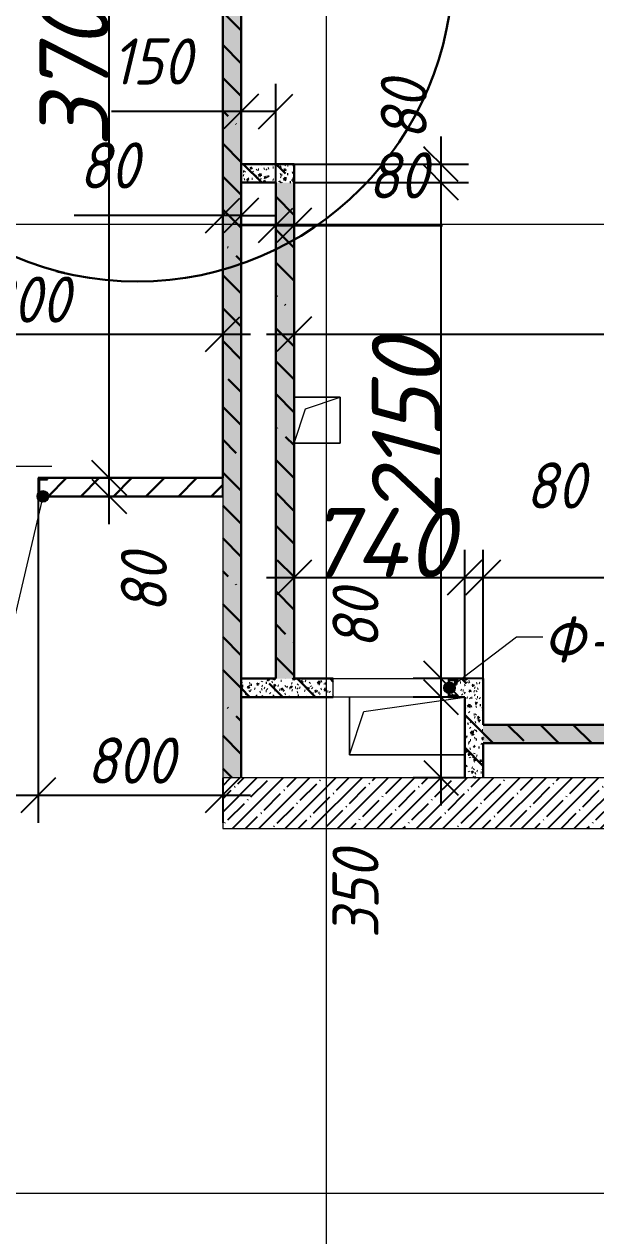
# Model space of a CAD drawing. Header units: millimetres. Extents: x 12986 to 523328, y -9759 to 30092.
# Drawn here: x 488780 to 491260, y -455 to 4797 of the extents above; entities that cross this region are included whole.
import ezdxf

# ---------------------------------------------------------------- set-up
doc = ezdxf.new("R2010")
doc.units = ezdxf.units.MM
for name, color, linetype, lineweight in [('0) ПГП', 1, 'Continuous', 30), ('1) ПГП Зеленый', 3, 'Continuous', 30), ('2) Расчет', 1, 'Continuous', 30), ('3) РАсчет Зел', 3, 'Continuous', 30), ('A-ANNO-DIMS', 7, 'Continuous', 9), ('A-DOOR-IDEN', 7, 'Continuous', 9), ('A-FLOR', 7, 'Continuous', 9), ('A-GENM', 7, 'Continuous', 9), ('A-GENM-1', 7, 'Continuous', 25), ('A-GENM-IDEN', 7, 'Continuous', 9), ('A-WALL-FNSH-4', 250, 'Continuous', 13), ('I-WALL', 7, 'Continuous', 5), ('Оси-1', 7, 'Continuous', 20)]:
    doc.layers.add(name, color=color, linetype=linetype, lineweight=lineweight)
doc.layers.add('0)Допникки кружки', color=7, linetype='Continuous', plot=False)
doc.layers.add('A-WALL-3', color=7, linetype='Continuous', lineweight=5, true_color=0x000000)
doc.layers.add('A-WALL-4', color=7, linetype='Continuous', lineweight=25, true_color=0x000000)
doc.styles.add('ISOCPEUR_I_2', font='isocpeui.ttf', dxfattribs={"height": 300})
doc.styles.add('ISOCPEUR_I_3', font='isocpeui.ttf', dxfattribs={"width": 0.9, "height": 200})
doc.dimstyles.new('ISO-2_0_0_9К_СРЕДНИЙ_1', dxfattribs={"dimscale": 304.8, "dimtxt": 199.196235, "dimasz": 0.492126, "dimexe": 0.393701, "dimexo": 0, "dimgap": 0, "dimtad": 1, "dimdec": 0, "dimzin": 0, "dimdsep": 46, "dimtxsty": 'ISOCPEUR_I_3', "dimblk1": 'OBLIQUE', "dimblk2": 'OBLIQUE', "dimsah": 1, "dimcen": 0.09, "dimdle": 0.393701, "dimazin": 0, "dimtfac": 1, "dimtdec": 4, "dimtix": 1, "dimtmove": 2, "dimatfit": 3, "dimfxl": 1, "dimtvp": 1, "dimtolj": 1, "dimtzin": 0, "dimarcsym": 2})
doc.dimstyles.new('ISO-2_0_0_9К_СРЕДНИЙ_2', dxfattribs={"dimscale": 304.8, "dimtxt": 199.196235, "dimasz": 0.492126, "dimexe": 0.393701, "dimexo": 0, "dimgap": 0, "dimtad": 1, "dimdec": 0, "dimzin": 0, "dimdsep": 46, "dimtxsty": 'ISOCPEUR_I_2', "dimblk1": 'OBLIQUE', "dimblk2": 'OBLIQUE', "dimsah": 1, "dimcen": 0.09, "dimdle": 0.393701, "dimazin": 0, "dimtfac": 1, "dimtdec": 4, "dimtix": 1, "dimtmove": 0, "dimatfit": 3, "dimfxl": 1, "dimtvp": 1, "dimtolj": 1, "dimtzin": 0, "dimarcsym": 2})
doc.dimstyles.new('ISO-2_0_0_9К_СРЕДНИЙ_ФОН', dxfattribs={"dimscale": 304.8, "dimtxt": 199.196235, "dimasz": 0.492126, "dimexe": 0.393701, "dimexo": 0, "dimgap": 0.164042, "dimtad": 1, "dimdec": 0, "dimdsep": 46, "dimtxsty": 'ISOCPEUR_I_3', "dimblk1": 'OBLIQUE', "dimblk2": 'OBLIQUE', "dimsah": 1, "dimcen": 0.09, "dimdle": 0.393701, "dimazin": 0, "dimtfac": 1, "dimtdec": 4, "dimtix": 1, "dimtmove": 1, "dimatfit": 3, "dimfxl": 1, "dimtvp": 1, "dimtfill": 1, "dimtolj": 1, "dimtzin": 0, "dimarcsym": 2})
doc.dimstyles.new('ISO-2_0_0_9К_СРЕДНИЙ_ФОН_1', dxfattribs={"dimscale": 304.8, "dimtxt": 199.196235, "dimasz": 0.492126, "dimexe": 0.393701, "dimexo": 0, "dimgap": 0.164042, "dimtad": 1, "dimdec": 0, "dimdsep": 46, "dimtxsty": 'ISOCPEUR_I_3', "dimblk1": 'OBLIQUE', "dimblk2": 'OBLIQUE', "dimsah": 1, "dimcen": 0.09, "dimdle": 0.393701, "dimazin": 0, "dimtfac": 1, "dimtdec": 4, "dimtix": 1, "dimtmove": 0, "dimatfit": 3, "dimfxl": 1, "dimtvp": 1, "dimtfill": 1, "dimtolj": 1, "dimtzin": 0, "dimarcsym": 2})
pattern_1 = [(50, (395430.81, -3869.254), (72.873764, -6.37607), [7.62, -83.82]), (355, (395430.81, -3869.25), (-14.09699, 76.422444), [6.096, -67.056]), (100.451, (395436.88, -3869.785), (58.776964, 70.04687), [6.476, -71.236]), (46.184, (395430.81, -3848.93), (108.43142, -16.81745), [11.43, -125.73]), (96.636, (395439.84, -3850.33), (94.961, 98.97089), [9.714, -106.854]), (351.184, (395430.81, -3848.93), (94.96227, 98.97018), [9.144, -100.584]), (21, (395440.97, -3854.014), (60.64565, -40.906537), [7.62, -83.82]), (326, (395440.97, -3854.01), (24.72083, 73.67493), [6.096, -67.056]), (71.451, (395446.02, -3857.42), (85.36689, 32.768737), [6.476, -71.236]), (37.5, (395430.809, -3869.254), (1.235525, 33.8224325), [3.353, -62.89, 3.353, -64.719, -67.31]), (37.5, (395430.809, -3869.254), (1.235525, 33.8224325), [-134.315, 3.353, -63.957]), (7.5, (395430.81, -3869.254), (26.728146, 40.072549), [3.353, -35.458, 3.353, -61.366, -25.654]), (7.5, (395430.81, -3869.254), (26.728146, 40.072549), [-103.53, 3.353, -22.301]), (327.5, (395408.152, -3869.254), (54.2363175, -2.292117), [3.353, -22.047, 3.353, -75.895, -105.156]), (327.5, (395408.152, -3869.254), (54.2363175, -2.292117), [-104.648, 3.353, -101.803]), (317.5, (395397.99, -3869.254), (59.25158, 10.17014), [3.353, -29.667, 3.353, -49.276, -74.676]), (317.5, (395397.99, -3869.254), (59.25158, 10.17014), [-85.649, 3.353, -71.323])]
pattern_2 = [(135, (395430.8, -3869.25), (-142.5612, -142.5612), []), (135, (395573.37, -3869.25), (-142.5612, -142.5612), [252.016, -50.403, 3.353, -47.05])]

# ---------------------------------------------------------------- blocks, each defined once
blk = doc.blocks.new('AR_Отверстие прямоугольное _в плите_ - AR_Отверстие прямоугольное _в плите_-V34-АР1_1_Кладочный план 3 этажа')
at = {"layer": 'A-GENM'}
for p, q in [((-250, 125), (-250, -125)), ((-187.5, 62.5), (250, 125)), ((-250, -125), (-187.5, 62.5)), ((-250, -125), (250, -125))]:
    blk.add_line(p, q, dxfattribs=at)
blk = doc.blocks.new('AR_Отверстие прямоугольное _в плите_ - AR_Отверстие прямоугольное _в плите_-V35-АР1_1_Кладочный план 3 этажа')
at = {"layer": 'A-GENM'}
for p, q in [((100, 100), (-100, 100)), ((-50, 50), (100, 100)), ((100, -100), (100, 100)), ((-100, -100), (-50, 50)), ((-100, -100), (100, -100))]:
    blk.add_line(p, q, dxfattribs=at)
blk = doc.blocks.new('Фахверк_СКБ_Швеллер - Ф-22_80х3960 h-28561543-АР1_1_Кладочный план 3 этажа')
at = {"layer": 'A-GENM-1'}
for p, q in [((165, 40), (125, 40)), ((125, 40), (125, -40)), ((129.5, 32.6), (165, 32.6)), ((129.5, -32.6), (129.5, 32.6)), ((165, 32.6), (165, 40)), ((125, -40), (165, -40)), ((165, -32.6), (129.5, -32.6)), ((165, -40), (165, -32.6))]:
    blk.add_line(p, q, dxfattribs=at)
blk = doc.blocks.new('Фахверк_СКБ_Швеллер - Ф-22_80х3960 h-28624893-АР1_1_Кладочный план 3 этажа')
at = {"layer": 'A-GENM-1'}
for p, q in [((165, 40), (125, 40)), ((125, 40), (125, -40)), ((129.5, 32.6), (165, 32.6)), ((129.5, -32.6), (129.5, 32.6)), ((165, 32.6), (165, 40)), ((125, -40), (165, -40)), ((165, -32.6), (129.5, -32.6)), ((165, -40), (165, -32.6))]:
    blk.add_line(p, q, dxfattribs=at)
blk = doc.blocks.new('_Oblique')
at = {"color": 0, "linetype": 'ByBlock', "lineweight": -2}
blk.add_line((-0.5, -0.5), (0.5, 0.5), dxfattribs=at)
blk = doc.blocks.new('*D3477')
at = {"layer": 'A-ANNO-DIMS', "color": 0, "lineweight": -2, "transparency": 16777216}
for p, q in [((487840.8, 3559.9), (487840.8, 3333.8)), ((489640.8, 3559.9), (489640.8, 3333.8)), ((487720.8, 3453.8), (489760.8, 3453.8))]:
    blk.add_line(p, q, dxfattribs=at)
at = {"layer": 'Defpoints', "color": 0, "transparency": 16777216}
for p in [(487840.8, 3559.9), (489640.8, 3559.9), (489640.8, 3453.8)]:
    blk.add_point(p, dxfattribs=at)
at = {"layer": 'A-ANNO-DIMS', "color": 0, "lineweight": -2, "transparency": 16777216, "xscale": 150, "yscale": 150, "zscale": 150, "rotation": 180}
blk.add_blockref('_Oblique', (487840.8, 3453.8), dxfattribs=at)
at = {"layer": 'A-ANNO-DIMS', "color": 0, "lineweight": -2, "transparency": 16777216, "xscale": 150, "yscale": 150, "zscale": 150}
blk.add_blockref('_Oblique', (489640.8, 3453.8), dxfattribs=at)
at = {"layer": 'A-ANNO-DIMS', "color": 0, "transparency": 16777216, "insert": (488740.8, 3603.8), "char_height": 200, "width": 560.814, "attachment_point": 5, "style": 'ISOCPEUR_I_3', "bg_fill": 3, "box_fill_scale": 1.1, "bg_fill_color": 256, "bg_fill_true_color": 13158600, "bg_fill_transparency": 0}
blk.add_mtext('\\A1;1800', dxfattribs=at)
blk = doc.blocks.new('*D3478')
at = {"layer": 'A-ANNO-DIMS', "color": 0, "lineweight": -2, "transparency": 16777216}
for p, q in [((489640.8, 3559.9), (489640.8, 4088.5)), ((489720.8, 3559.9), (489720.8, 4088.5)), ((489640.8, 3968.5), (488997, 3968.5)), ((489720.8, 3968.5), (489640.8, 3968.5)), ((489720.8, 3968.5), (489870.8, 3968.5))]:
    blk.add_line(p, q, dxfattribs=at)
at = {"layer": 'Defpoints', "color": 0, "transparency": 16777216}
for p in [(489720.8, 3968.5), (489640.8, 3559.9), (489720.8, 3559.9)]:
    blk.add_point(p, dxfattribs=at)
at = {"layer": 'A-ANNO-DIMS', "color": 0, "lineweight": -2, "transparency": 16777216, "xscale": 150, "yscale": 150, "zscale": 150}
blk.add_blockref('_Oblique', (489640.8, 3968.5), dxfattribs=at)
at = {"layer": 'A-ANNO-DIMS', "color": 0, "lineweight": -2, "transparency": 16777216, "xscale": 150, "yscale": 150, "zscale": 150, "rotation": 180}
blk.add_blockref('_Oblique', (489720.8, 3968.5), dxfattribs=at)
at = {"layer": 'A-ANNO-DIMS', "color": 0, "transparency": 16777216, "insert": (489017.2, 4285.2), "char_height": 200, "width": 303.391, "attachment_point": 1, "line_spacing_factor": 1.149209, "style": 'ISOCPEUR_I_3', "bg_fill": 3, "box_fill_scale": 1.1, "bg_fill_color": 256, "bg_fill_true_color": 13158600, "bg_fill_transparency": 0}
blk.add_mtext('\\A1;80', dxfattribs=at)
blk = doc.blocks.new('*D3479')
at = {"layer": 'A-ANNO-DIMS', "color": 0, "lineweight": -2, "transparency": 16777216}
for p, q in [((489720.8, 3559.9), (489720.8, 4539.3)), ((489870.8, 3559.9), (489870.8, 4539.3)), ((489720.8, 4419.3), (489159.1, 4419.3)), ((489870.8, 4419.3), (489600.8, 4419.3))]:
    blk.add_line(p, q, dxfattribs=at)
at = {"layer": 'Defpoints', "color": 0, "transparency": 16777216}
for p in [(489870.8, 4419.3), (489720.8, 3559.9), (489870.8, 3559.9)]:
    blk.add_point(p, dxfattribs=at)
at = {"layer": 'A-ANNO-DIMS', "color": 0, "lineweight": -2, "transparency": 16777216, "xscale": 150, "yscale": 150, "zscale": 150, "rotation": 180}
blk.add_blockref('_Oblique', (489720.8, 4419.3), dxfattribs=at)
at = {"layer": 'A-ANNO-DIMS', "color": 0, "lineweight": -2, "transparency": 16777216, "xscale": 150, "yscale": 150, "zscale": 150}
blk.add_blockref('_Oblique', (489870.8, 4419.3), dxfattribs=at)
at = {"layer": 'A-ANNO-DIMS', "color": 0, "transparency": 16777216, "insert": (489160.4, 4736), "char_height": 200, "width": 409.118, "attachment_point": 1, "line_spacing_factor": 1.149209, "style": 'ISOCPEUR_I_3', "bg_fill": 3, "box_fill_scale": 1.1, "bg_fill_color": 256, "bg_fill_true_color": 13158600, "bg_fill_transparency": 0}
blk.add_mtext('\\A1;150', dxfattribs=at)
blk = doc.blocks.new('*D3480')
at = {"layer": 'A-ANNO-DIMS', "color": 0, "lineweight": -2, "transparency": 16777216}
for p, q in [((489870.8, 3559.9), (489870.8, 4045.5)), ((489950.8, 3559.9), (489950.8, 4045.5)), ((489870.8, 3925.5), (489720.8, 3925.5)), ((489870.8, 3925.5), (489950.8, 3925.5)), ((489950.8, 3925.5), (490594.6, 3925.5))]:
    blk.add_line(p, q, dxfattribs=at)
at = {"layer": 'Defpoints', "color": 0, "transparency": 16777216}
for p in [(489950.8, 3925.5), (489870.8, 3559.9), (489950.8, 3559.9)]:
    blk.add_point(p, dxfattribs=at)
at = {"layer": 'A-ANNO-DIMS', "color": 0, "lineweight": -2, "transparency": 16777216, "xscale": 150, "yscale": 150, "zscale": 150}
blk.add_blockref('_Oblique', (489870.8, 3925.5), dxfattribs=at)
at = {"layer": 'A-ANNO-DIMS', "color": 0, "lineweight": -2, "transparency": 16777216, "xscale": 150, "yscale": 150, "zscale": 150, "rotation": 180}
blk.add_blockref('_Oblique', (489950.8, 3925.5), dxfattribs=at)
at = {"layer": 'A-ANNO-DIMS', "color": 0, "transparency": 16777216, "insert": (490271, 4242.2), "char_height": 200, "width": 303.391, "attachment_point": 1, "line_spacing_factor": 1.149209, "style": 'ISOCPEUR_I_3', "bg_fill": 3, "box_fill_scale": 1.1, "bg_fill_color": 256, "bg_fill_true_color": 13158600, "bg_fill_transparency": 0}
blk.add_mtext('\\A1;80', dxfattribs=at)
blk = doc.blocks.new('*D3481')
at = {"layer": 'A-ANNO-DIMS', "color": 0, "lineweight": -2, "transparency": 16777216}
for p, q in [((489950.8, 3559.9), (489950.8, 3333.8)), ((496510.8, 3559.9), (496510.8, 3333.8)), ((489830.8, 3453.8), (496630.8, 3453.8))]:
    blk.add_line(p, q, dxfattribs=at)
at = {"layer": 'Defpoints', "color": 0, "transparency": 16777216}
for p in [(489950.8, 3559.9), (496510.8, 3559.9), (496510.8, 3453.8)]:
    blk.add_point(p, dxfattribs=at)
at = {"layer": 'A-ANNO-DIMS', "color": 0, "lineweight": -2, "transparency": 16777216, "xscale": 150, "yscale": 150, "zscale": 150, "rotation": 180}
blk.add_blockref('_Oblique', (489950.8, 3453.8), dxfattribs=at)
at = {"layer": 'A-ANNO-DIMS', "color": 0, "lineweight": -2, "transparency": 16777216, "xscale": 150, "yscale": 150, "zscale": 150}
blk.add_blockref('_Oblique', (496510.8, 3453.8), dxfattribs=at)
at = {"layer": 'A-ANNO-DIMS', "color": 0, "transparency": 16777216, "insert": (493230.8, 3603.8), "char_height": 200, "width": 606.782, "attachment_point": 5, "style": 'ISOCPEUR_I_3', "bg_fill": 3, "box_fill_scale": 1.1, "bg_fill_color": 256, "bg_fill_true_color": 13158600, "bg_fill_transparency": 0}
blk.add_mtext('\\A1;6560', dxfattribs=at)
blk = doc.blocks.new('*D3485')
at = {"layer": 'A-ANNO-DIMS', "color": 0, "lineweight": -2, "transparency": 16777216}
for p, q in [((489950.8, 2504.5), (489950.8, 2278.5)), ((490690.8, 1963.8), (490690.8, 2518.5)), ((489830.8, 2398.5), (490810.8, 2398.5))]:
    blk.add_line(p, q, dxfattribs=at)
at = {"layer": 'Defpoints', "color": 0, "transparency": 16777216}
for p in [(489950.8, 2504.5), (490690.8, 2398.5), (490690.8, 1963.8)]:
    blk.add_point(p, dxfattribs=at)
at = {"layer": 'A-ANNO-DIMS', "color": 0, "lineweight": -2, "transparency": 16777216, "xscale": 150, "yscale": 150, "zscale": 150, "rotation": 180}
blk.add_blockref('_Oblique', (489950.8, 2398.5), dxfattribs=at)
at = {"layer": 'A-ANNO-DIMS', "color": 0, "lineweight": -2, "transparency": 16777216, "xscale": 150, "yscale": 150, "zscale": 150}
blk.add_blockref('_Oblique', (490690.8, 2398.5), dxfattribs=at)
at = {"layer": 'A-ANNO-DIMS', "color": 0, "transparency": 16777216, "insert": (490320.8, 2550.4), "char_height": 300, "width": 473.474, "attachment_point": 5, "style": 'ISOCPEUR_I_2'}
blk.add_mtext('\\A1;740', dxfattribs=at)
blk = doc.blocks.new('*D3486')
at = {"layer": 'A-ANNO-DIMS', "color": 0, "lineweight": -2, "transparency": 16777216}
for p, q in [((490690.8, 1963.8), (490690.8, 2518.5)), ((490770.8, 1960.7), (490770.8, 2518.5)), ((490570.8, 2398.5), (490890.8, 2398.5))]:
    blk.add_line(p, q, dxfattribs=at)
at = {"layer": 'Defpoints', "color": 0, "transparency": 16777216}
for p in [(490770.8, 2398.5), (490690.8, 1963.8), (490770.8, 1960.7)]:
    blk.add_point(p, dxfattribs=at)
at = {"layer": 'A-ANNO-DIMS', "color": 0, "lineweight": -2, "transparency": 16777216, "xscale": 150, "yscale": 150, "zscale": 150, "rotation": 180}
blk.add_blockref('_Oblique', (490690.8, 2398.5), dxfattribs=at)
at = {"layer": 'A-ANNO-DIMS', "color": 0, "lineweight": -2, "transparency": 16777216, "xscale": 150, "yscale": 150, "zscale": 150}
blk.add_blockref('_Oblique', (490770.8, 2398.5), dxfattribs=at)
at = {"layer": 'A-ANNO-DIMS', "color": 0, "transparency": 16777216, "insert": (490955.1, 2897.8), "char_height": 200, "width": 303.391, "attachment_point": 1, "line_spacing_factor": 1.149209, "style": 'ISOCPEUR_I_3'}
blk.add_mtext('\\A1;80', dxfattribs=at)
blk = doc.blocks.new('*D3487')
at = {"layer": 'A-ANNO-DIMS', "color": 0, "lineweight": -2, "transparency": 16777216}
for p, q in [((490770.8, 1960.7), (490770.8, 2518.5)), ((493720.8, 1763.8), (493720.8, 2518.5)), ((490650.8, 2398.5), (493840.8, 2398.5))]:
    blk.add_line(p, q, dxfattribs=at)
at = {"layer": 'Defpoints', "color": 0, "transparency": 16777216}
for p in [(493720.8, 2398.5), (490770.8, 1960.7), (493720.8, 1763.8)]:
    blk.add_point(p, dxfattribs=at)
at = {"layer": 'A-ANNO-DIMS', "color": 0, "lineweight": -2, "transparency": 16777216, "xscale": 150, "yscale": 150, "zscale": 150, "rotation": 180}
blk.add_blockref('_Oblique', (490770.8, 2398.5), dxfattribs=at)
at = {"layer": 'A-ANNO-DIMS', "color": 0, "lineweight": -2, "transparency": 16777216, "xscale": 150, "yscale": 150, "zscale": 150}
blk.add_blockref('_Oblique', (493720.8, 2398.5), dxfattribs=at)
at = {"layer": 'A-ANNO-DIMS', "color": 0, "transparency": 16777216, "insert": (492245.8, 2548.5), "char_height": 300, "width": 606.782, "attachment_point": 5, "style": 'ISOCPEUR_I_2'}
blk.add_mtext('\\A1;2950', dxfattribs=at)
blk = doc.blocks.new('*D3489')
at = {"layer": 'A-ANNO-DIMS', "color": 0, "lineweight": -2, "transparency": 16777216}
for p, q in [((490587.9, 4310.7), (490587.9, 3990.7)), ((489950.8, 4190.7), (490707.9, 4190.7)), ((489953.9, 4110.7), (490707.9, 4110.7))]:
    blk.add_line(p, q, dxfattribs=at)
at = {"layer": 'Defpoints', "color": 0, "transparency": 16777216}
for p in [(489950.8, 4190.7), (489953.9, 4110.7), (490587.9, 4110.7)]:
    blk.add_point(p, dxfattribs=at)
at = {"layer": 'A-ANNO-DIMS', "color": 0, "lineweight": -2, "transparency": 16777216, "xscale": 150, "yscale": 150, "zscale": 150}
for p, rotation in [((490587.9, 4190.7), 90), ((490587.9, 4110.7), 270)]:
    blk.add_blockref('_Oblique', p, dxfattribs=dict(at, rotation=rotation))
at = {"layer": 'A-ANNO-DIMS', "color": 0, "transparency": 16777216, "insert": (490326.6, 4294.9), "char_height": 200, "width": 303.391, "attachment_point": 1, "rotation": 90, "line_spacing_factor": 1.149209, "style": 'ISOCPEUR_I_3'}
blk.add_mtext('\\A1;80', dxfattribs=at)
blk = doc.blocks.new('*D3490')
at = {"layer": 'A-ANNO-DIMS', "color": 0, "lineweight": -2, "transparency": 16777216}
for p, q in [((490587.9, 4230.7), (490587.9, 1840.7)), ((489953.9, 4110.7), (490707.9, 4110.7)), ((490767.8, 1960.7), (490467.9, 1960.7))]:
    blk.add_line(p, q, dxfattribs=at)
at = {"layer": 'Defpoints', "color": 0, "transparency": 16777216}
for p in [(489953.9, 4110.7), (490587.9, 1960.7), (490767.8, 1960.7)]:
    blk.add_point(p, dxfattribs=at)
at = {"layer": 'A-ANNO-DIMS', "color": 0, "lineweight": -2, "transparency": 16777216, "xscale": 150, "yscale": 150, "zscale": 150}
for p, rotation in [((490587.9, 4110.7), 90), ((490587.9, 1960.7), 270)]:
    blk.add_blockref('_Oblique', p, dxfattribs=dict(at, rotation=rotation))
at = {"layer": 'A-ANNO-DIMS', "color": 0, "transparency": 16777216, "insert": (490437.9, 3035.7), "char_height": 300, "width": 560.814, "attachment_point": 5, "rotation": 90, "style": 'ISOCPEUR_I_2'}
blk.add_mtext('\\A1;2150', dxfattribs=at)
blk = doc.blocks.new('*D3491')
at = {"layer": 'A-ANNO-DIMS', "color": 0, "lineweight": -2, "transparency": 16777216}
for p, q in [((490587.9, 2080.7), (490587.9, 1760.7)), ((490767.8, 1960.7), (490467.9, 1960.7)), ((490690.9, 1880.7), (490467.9, 1880.7))]:
    blk.add_line(p, q, dxfattribs=at)
at = {"layer": 'Defpoints', "color": 0, "transparency": 16777216}
for p in [(490767.8, 1960.7), (490587.9, 1880.7), (490690.9, 1880.7)]:
    blk.add_point(p, dxfattribs=at)
at = {"layer": 'A-ANNO-DIMS', "color": 0, "lineweight": -2, "transparency": 16777216, "xscale": 150, "yscale": 150, "zscale": 150}
for p, rotation in [((490587.9, 1960.7), 90), ((490587.9, 1880.7), 270)]:
    blk.add_blockref('_Oblique', p, dxfattribs=dict(at, rotation=rotation))
at = {"layer": 'A-ANNO-DIMS', "color": 0, "transparency": 16777216, "insert": (490117.1, 2088.9), "char_height": 200, "width": 303.391, "attachment_point": 1, "rotation": 90, "line_spacing_factor": 1.149209, "style": 'ISOCPEUR_I_3'}
blk.add_mtext('\\A1;80', dxfattribs=at)
blk = doc.blocks.new('*D3492')
at = {"layer": 'A-ANNO-DIMS', "color": 0, "lineweight": -2, "transparency": 16777216}
for p, q in [((490587.9, 2000.7), (490587.9, 1410.7)), ((490690.9, 1880.7), (490467.9, 1880.7)), ((490694, 1530.7), (490467.9, 1530.7))]:
    blk.add_line(p, q, dxfattribs=at)
at = {"layer": 'Defpoints', "color": 0, "transparency": 16777216}
for p in [(490690.9, 1880.7), (490587.9, 1530.7), (490694, 1530.7)]:
    blk.add_point(p, dxfattribs=at)
at = {"layer": 'A-ANNO-DIMS', "color": 0, "lineweight": -2, "transparency": 16777216, "xscale": 150, "yscale": 150, "zscale": 150}
for p, rotation in [((490587.9, 1880.7), 90), ((490587.9, 1530.7), 270)]:
    blk.add_blockref('_Oblique', p, dxfattribs=dict(at, rotation=rotation))
at = {"layer": 'A-ANNO-DIMS', "color": 0, "transparency": 16777216, "insert": (490117.1, 835), "char_height": 200, "width": 455.087, "attachment_point": 1, "rotation": 90, "line_spacing_factor": 1.149209, "style": 'ISOCPEUR_I_3'}
blk.add_mtext('\\A1;350', dxfattribs=at)
blk = doc.blocks.new('AAR_СКБ_Марка_Двери_Перемычка и проем - Марка перемычки и проема-25306769-АР1_1_Кладочный план 3 этажа')
at = {"layer": 'A-DOOR-IDEN'}
for p, q in [((-5, 0), (5, 0)), ((-0.968, -0.984), (-1.986, -2.747)), ((1.067, -0.984), (-0.968, -0.984)), ((2.085, -2.747), (1.067, -0.984)), ((-1.986, -2.747), (-0.968, -4.509)), ((1.067, -4.509), (2.085, -2.747)), ((-0.968, -4.509), (1.067, -4.509))]:
    blk.add_line(p, q, dxfattribs=at)
blk = doc.blocks.new('*D3621')
at = {"layer": 'A-ANNO-DIMS', "color": 0, "lineweight": -2, "transparency": 16777216}
for p, q in [((489147.8, 2630.7), (489147.8, 2950.7)), ((489041.8, 2830.7), (489267.8, 2830.7)), ((489041.8, 2750.7), (489267.8, 2750.7))]:
    blk.add_line(p, q, dxfattribs=at)
at = {"layer": 'Defpoints', "color": 0, "transparency": 16777216}
for p in [(489041.8, 2830.7), (489147.8, 2830.7), (489041.8, 2750.7)]:
    blk.add_point(p, dxfattribs=at)
at = {"layer": 'A-ANNO-DIMS', "color": 0, "lineweight": -2, "transparency": 16777216, "xscale": 150, "yscale": 150, "zscale": 150}
for p, rotation in [((489147.8, 2830.7), 90), ((489147.8, 2750.7), 270)]:
    blk.add_blockref('_Oblique', p, dxfattribs=dict(at, rotation=rotation))
at = {"layer": 'A-ANNO-DIMS', "color": 0, "transparency": 16777216, "insert": (489199, 2244.2), "char_height": 200, "width": 303.391, "attachment_point": 1, "rotation": 90, "line_spacing_factor": 1.149209, "style": 'ISOCPEUR_I_3'}
blk.add_mtext('\\A1;80', dxfattribs=at)
blk = doc.blocks.new('*D3622')
at = {"layer": 'A-ANNO-DIMS', "color": 0, "lineweight": -2, "transparency": 16777216}
for p, q in [((489147.8, 2710.7), (489147.8, 6650.7)), ((489041.8, 6530.7), (489267.8, 6530.7)), ((489041.8, 2830.7), (489267.8, 2830.7))]:
    blk.add_line(p, q, dxfattribs=at)
at = {"layer": 'Defpoints', "color": 0, "transparency": 16777216}
for p in [(489041.8, 6530.7), (489147.8, 6530.7), (489041.8, 2830.7)]:
    blk.add_point(p, dxfattribs=at)
at = {"layer": 'A-ANNO-DIMS', "color": 0, "lineweight": -2, "transparency": 16777216, "xscale": 150, "yscale": 150, "zscale": 150}
for p, rotation in [((489147.8, 6530.7), 90), ((489147.8, 2830.7), 270)]:
    blk.add_blockref('_Oblique', p, dxfattribs=dict(at, rotation=rotation))
at = {"layer": 'A-ANNO-DIMS', "color": 0, "transparency": 16777216, "insert": (488995.9, 4680.7), "char_height": 300, "width": 606.782, "attachment_point": 5, "rotation": 90, "style": 'ISOCPEUR_I_2'}
blk.add_mtext('\\A1;3700', dxfattribs=at)
blk = doc.blocks.new('*D3808')
at = {"layer": 'A-ANNO-DIMS', "color": 0, "lineweight": -2, "transparency": 16777216}
for p, q in [((487890.8, 2747.7), (487890.8, 1335.4)), ((488840.8, 2750.7), (488840.8, 1335.4)), ((487770.8, 1455.4), (488960.8, 1455.4))]:
    blk.add_line(p, q, dxfattribs=at)
at = {"layer": 'Defpoints', "color": 0, "transparency": 16777216}
for p in [(487890.8, 2747.7), (488840.8, 2750.7), (488840.8, 1455.4)]:
    blk.add_point(p, dxfattribs=at)
at = {"layer": 'A-ANNO-DIMS', "color": 0, "lineweight": -2, "transparency": 16777216, "xscale": 150, "yscale": 150, "zscale": 150, "rotation": 180}
blk.add_blockref('_Oblique', (487890.8, 1455.4), dxfattribs=at)
at = {"layer": 'A-ANNO-DIMS', "color": 0, "lineweight": -2, "transparency": 16777216, "xscale": 150, "yscale": 150, "zscale": 150}
blk.add_blockref('_Oblique', (488840.8, 1455.4), dxfattribs=at)
at = {"layer": 'A-ANNO-DIMS', "color": 0, "transparency": 16777216, "insert": (488365.8, 1605.4), "char_height": 200, "width": 455.087, "attachment_point": 5, "style": 'ISOCPEUR_I_3', "bg_fill": 3, "box_fill_scale": 1.1, "bg_fill_color": 256, "bg_fill_true_color": 13158600, "bg_fill_transparency": 0}
blk.add_mtext('\\A1;950', dxfattribs=at)
blk = doc.blocks.new('*D3809')
at = {"layer": 'A-ANNO-DIMS', "color": 0, "lineweight": -2, "transparency": 16777216}
for p, q in [((488840.8, 2750.7), (488840.8, 1335.4)), ((489640.8, 1530.7), (489640.8, 1335.4)), ((488720.8, 1455.4), (489760.8, 1455.4))]:
    blk.add_line(p, q, dxfattribs=at)
at = {"layer": 'Defpoints', "color": 0, "transparency": 16777216}
for p in [(488840.8, 2750.7), (489640.8, 1530.7), (489640.8, 1455.4)]:
    blk.add_point(p, dxfattribs=at)
at = {"layer": 'A-ANNO-DIMS', "color": 0, "lineweight": -2, "transparency": 16777216, "xscale": 150, "yscale": 150, "zscale": 150, "rotation": 180}
blk.add_blockref('_Oblique', (488840.8, 1455.4), dxfattribs=at)
at = {"layer": 'A-ANNO-DIMS', "color": 0, "lineweight": -2, "transparency": 16777216, "xscale": 150, "yscale": 150, "zscale": 150}
blk.add_blockref('_Oblique', (489640.8, 1455.4), dxfattribs=at)
at = {"layer": 'A-ANNO-DIMS', "color": 0, "transparency": 16777216, "insert": (489240.8, 1605.4), "char_height": 200, "width": 455.087, "attachment_point": 5, "style": 'ISOCPEUR_I_3', "bg_fill": 3, "box_fill_scale": 1.1, "bg_fill_color": 256, "bg_fill_true_color": 13158600, "bg_fill_transparency": 0}
blk.add_mtext('\\A1;800', dxfattribs=at)

msp = doc.modelspace()

# ---------------------------------------------------------------- hatches: boundary and pattern name
h = msp.add_hatch()
h.set_pattern_fill('FP_4', color=256, style=0, pattern_type=2)
h.set_pattern_definition([(45, (395430.81, -3869.25), (-57.024626, 57.024626), []), (45, (395487.83, -3869.25), (-57.024626, 57.024626), [100.806, -20.161, 3.353, -16.808])])
h.paths.add_polyline_path([(497040.80855, 1310.74642), (497040.80855, 1530.74642), (496200.80855, 1530.74642), (496200.80855, 1310.74642)], flags=0)
h.paths.add_polyline_path([(489640.80855, 1310.74642), (495150.80855, 1310.74642), (495150.80855, 1530.74642), (489640.80855, 1530.74642)], flags=0)
at = {"layer": '0) ПГП'}
h = msp.add_hatch(dxfattribs=at)
h.set_pattern_fill('FP_6', color=256, style=0, pattern_type=2)
h.set_pattern_definition(pattern_1)
h.paths.add_polyline_path([(489640.80855, 1530.74642), (489720.80855, 1530.74642), (489720.80855, 6510.74642), (489640.80855, 6510.74642), (489640.80855, 2750.74643)], flags=0)
h = msp.add_hatch(dxfattribs=at)
h.set_pattern_fill('FP_7', color=256, style=0, pattern_type=2)
h.set_pattern_definition(pattern_2)
h.paths.add_polyline_path([(489640.80855, 1530.74642), (489720.80855, 1530.74642), (489720.80855, 6510.74642), (489640.80855, 6510.74642), (489640.80855, 2750.74643)], flags=0)
h = msp.add_hatch(dxfattribs=at)
h.set_pattern_fill('FP_6', color=256, style=0, pattern_type=2)
h.set_pattern_definition(pattern_1)
h.paths.add_polyline_path([(489950.80861, 4110.74642), (489950.80861, 4190.74642), (489720.80855, 4190.74642), (489720.80855, 4110.74642), (489870.80861, 4110.74642)], flags=0)
h = msp.add_hatch(dxfattribs=at)
h.set_pattern_fill('FP_7', color=256, style=0, pattern_type=2)
h.set_pattern_definition(pattern_2)
h.paths.add_polyline_path([(489950.80861, 4110.74642), (489950.80861, 4190.74642), (489720.80855, 4190.74642), (489720.80855, 4110.74642), (489870.80861, 4110.74642)], flags=0)
h = msp.add_hatch(dxfattribs=at)
h.set_pattern_fill('FP_6', color=256, style=0, pattern_type=2)
h.set_pattern_definition(pattern_1)
h.paths.add_polyline_path([(489870.80861, 1960.74642), (489950.80861, 1960.74642), (489950.80861, 4110.74642), (489870.80861, 4110.74642), (489870.80861, 2782.68915)], flags=0)
h = msp.add_hatch(dxfattribs=at)
h.set_pattern_fill('FP_7', color=256, style=0, pattern_type=2)
h.set_pattern_definition(pattern_2)
h.paths.add_polyline_path([(489870.80861, 1960.74642), (489950.80861, 1960.74642), (489950.80861, 4110.74642), (489870.80861, 4110.74642), (489870.80861, 2782.68915)], flags=0)
h = msp.add_hatch(dxfattribs=at)
h.set_pattern_fill('FP_6', color=256, style=0, pattern_type=2)
h.set_pattern_definition(pattern_1)
h.paths.add_polyline_path([(490120.47765, 1880.74642), (490120.47765, 1960.74642), (489720.80855, 1960.74642), (489720.80855, 1880.74642)], flags=0)
h.paths.add_polyline_path([(490660.47765, 1880.74642), (490690.80861, 1880.74642), (490690.80861, 1960.74642), (490660.47765, 1960.74642), (490660.47765, 1953.34642), (490624.97765, 1953.34642), (490624.97765, 1888.14642), (490660.47765, 1888.14642)], flags=0)
h = msp.add_hatch(dxfattribs=at)
h.set_pattern_fill('FP_7', color=256, style=0, pattern_type=2)
h.set_pattern_definition(pattern_2)
h.paths.add_polyline_path([(490120.47765, 1880.74642), (490120.47765, 1960.74642), (489720.80855, 1960.74642), (489720.80855, 1880.74642)], flags=0)
h.paths.add_polyline_path([(490660.47765, 1880.74642), (490690.80861, 1880.74642), (490690.80861, 1960.74642), (490660.47765, 1960.74642), (490660.47765, 1953.34642), (490624.97765, 1953.34642), (490624.97765, 1888.14642), (490660.47765, 1888.14642)], flags=0)
h = msp.add_hatch(dxfattribs=at)
h.set_pattern_fill('FP_6', color=256, style=0, pattern_type=2)
h.set_pattern_definition(pattern_1)
h.paths.add_polyline_path([(490770.80861, 1530.74642), (490770.80861, 1960.74642), (490690.80861, 1960.74642), (490690.80861, 1530.74642)], flags=0)
h = msp.add_hatch(dxfattribs=at)
h.set_pattern_fill('FP_7', color=256, style=0, pattern_type=2)
h.set_pattern_definition(pattern_2)
h.paths.add_polyline_path([(490770.80861, 1530.74642), (490770.80861, 1960.74642), (490690.80861, 1960.74642), (490690.80861, 1530.74642)], flags=0)
h = msp.add_hatch(dxfattribs=at)
h.set_pattern_fill('FP_6', color=256, style=0, pattern_type=2)
h.set_pattern_definition(pattern_1)
h.paths.add_polyline_path([(490770.80861, 1680.74637), (493720.80861, 1680.74637), (493720.80861, 1760.74637), (490770.80861, 1760.74637)], flags=0)
h = msp.add_hatch(dxfattribs=at)
h.set_pattern_fill('FP_7', color=256, style=0, pattern_type=2)
h.set_pattern_definition(pattern_2)
h.paths.add_polyline_path([(490770.80861, 1680.74637), (493720.80861, 1680.74637), (493720.80861, 1760.74637), (490770.80861, 1760.74637)], flags=0)
at = {"layer": '1) ПГП Зеленый'}
h = msp.add_hatch(dxfattribs=at)
h.set_pattern_fill('FP_5', color=256, style=0, pattern_type=2)
h.set_pattern_definition([(45, (395430.81, -3869.25), (-70.71068, 70.71068), [])])
h.paths.add_polyline_path([(489139.03912, 2750.74643), (489640.80855, 2750.74643), (489640.80855, 2830.74643), (488880.80855, 2830.74643), (488880.80855, 2823.34643), (488845.30855, 2823.34643), (488845.30855, 2758.14643), (488880.80855, 2758.14643), (488880.80855, 2750.74643)], flags=0)
h.paths.add_polyline_path([(487850.80855, 2750.74643), (487850.80855, 2758.14643), (487886.30855, 2758.14643), (487886.30855, 2823.34643), (487850.80855, 2823.34643), (487850.80855, 2830.74643), (487460.80855, 2830.74643), (487460.80855, 2750.74643)], flags=0)
at = {"layer": 'A-GENM-IDEN'}
h = msp.add_hatch(color=256, dxfattribs=at)
edge = h.paths.add_edge_path(flags=0)
edge.add_arc((490625.01789, 1920.74642), 25, 0, 360)

# ---------------------------------------------------------------- linework, layer by layer
at = {"layer": '0) ПГП'}
for p, q in [((489720.80855, 1530.74642), (489720.80855, 6130.74642)), ((489950.80861, 4190.74642), (489720.80855, 4190.74642)), ((489870.80861, 4110.74642), (489870.80861, 1960.74642)), ((489870.80861, 1960.74642), (489720.80855, 1960.74642)), ((490120.47765, 1960.74642), (489950.80861, 1960.74642)), ((490770.80861, 1680.74637), (493720.80861, 1680.74637)), ((490770.80861, 1530.74642), (490770.80861, 1680.74637))]:
    msp.add_line(p, q, dxfattribs=at)
at = {"layer": '1) ПГП Зеленый'}
msp.add_line((488880.80855, 2750.74643), (489640.80855, 2750.74643), dxfattribs=at)
at = {"layer": '2) Расчет'}
for p, q in [((489640.80855, 6510.74642), (489640.80855, 2830.74643)), ((489950.80861, 1960.74642), (489950.80861, 4190.74642)), ((489720.80855, 4110.74642), (489870.80861, 4110.74642)), ((490770.80861, 1760.74637), (490770.80861, 1960.74642)), ((489720.80855, 1880.74642), (490120.47765, 1880.74642)), ((490690.80861, 1880.74642), (490690.80861, 1530.74642)), ((493800.80861, 1760.74637), (490770.80861, 1760.74637))]:
    msp.add_line(p, q, dxfattribs=at)
at = {"layer": '3) РАсчет Зел'}
msp.add_line((489640.80855, 2830.74643), (488880.80855, 2830.74643), dxfattribs=at)
at = {"layer": 'A-FLOR'}
for p, q in [((489950.80861, 3180.74646), (490150.80852, 3180.74646)), ((490150.80852, 3180.74646), (490150.80852, 2980.74646)), ((490150.80852, 2980.74646), (489950.80861, 2980.74646)), ((490190.80861, 1630.74647), (490190.80861, 1880.74642)), ((490690.80861, 1630.74647), (490190.80861, 1630.74647))]:
    msp.add_line(p, q, dxfattribs=at)
at = {"layer": 'A-GENM-IDEN'}
for p, q in [((490625.01789, 1920.74642), (490915.90327, 2142.47674)), ((490915.90327, 2142.47674), (491029.90222, 2142.47674))]:
    msp.add_line(p, q, dxfattribs=at)
msp.add_circle((490625.01789, 1920.74642), 25, dxfattribs=at)
at = {"layer": 'A-WALL-3'}
for p, q in [((495150.80855, 1530.74642), (489640.80855, 1530.74642)), ((489640.80855, 1530.74642), (489640.80855, 1310.74642)), ((489640.80855, 1310.74642), (495150.80855, 1310.74642))]:
    msp.add_line(p, q, dxfattribs=at)
at = {"layer": 'A-WALL-4'}
msp.add_line((489640.80855, 2750.74643), (489640.80855, 2830.74643), dxfattribs=at)
at = {"layer": 'A-WALL-FNSH-4'}
for p, q in [((489640.80855, 2750.74643), (489640.80855, 1530.74642)), ((490120.47765, 1880.74642), (490120.47765, 1960.74642)), ((490770.80861, 1960.74642), (490660.47765, 1960.74642)), ((490660.47765, 1880.74642), (490690.80861, 1880.74642))]:
    msp.add_line(p, q, dxfattribs=at)
at = {"layer": 'I-WALL'}
for p, q in [((490120.47765, 1960.74642), (490620.47765, 1960.74642)), ((490620.47765, 1880.74642), (490120.47765, 1880.74642))]:
    msp.add_line(p, q, dxfattribs=at)
at = {"layer": 'Оси-1'}
for p, q in [((490090.80852, -8019.25359), (490090.80852, 24767.68957)), ((389220.80855, 3930.74641), (521382.43658, 3930.74641)), ((389220.80855, -269.25359), (521382.43658, -269.25359))]:
    msp.add_line(p, q, dxfattribs=at)

# ---------------------------------------------------------------- block references
at = {"layer": 'A-DOOR-IDEN', "xscale": 99.99999999999993, "yscale": 99.99999999999993, "zscale": 99.99999999999993}
msp.add_blockref('AAR_СКБ_Марка_Двери_Перемычка и проем - Марка перемычки и проема-25306769-АР1_1_Кладочный план 3 этажа', (488399.49138, 2880.91744), dxfattribs=at)
at = {"layer": 'A-GENM'}
for name, p in [('AR_Отверстие прямоугольное _в плите_ - AR_Отверстие прямоугольное _в плите_-V35-АР1_1_Кладочный план 3 этажа', (490050.80852, 3080.74646)), ('AR_Отверстие прямоугольное _в плите_ - AR_Отверстие прямоугольное _в плите_-V34-АР1_1_Кладочный план 3 этажа', (490440.80861, 1755.74647))]:
    msp.add_blockref(name, p, dxfattribs=at)
at = {"layer": 'A-GENM-1'}
for name, p in [('Фахверк_СКБ_Швеллер - Ф-22_80х3960 h-28561543-АР1_1_Кладочный план 3 этажа', (488715.80855, 2790.74643)), ('Фахверк_СКБ_Швеллер - Ф-22_80х3960 h-28624893-АР1_1_Кладочный план 3 этажа', (490495.47765, 1920.74642))]:
    msp.add_blockref(name, p, dxfattribs=at)

# ---------------------------------------------------------------- texts
at = {"layer": 'A-GENM-IDEN', "char_height": 200, "attachment_point": 1, "style": 'ISOCPEUR_I_2'}
for s, insert, width in [('\\fISOCPEUR|b0|i1|c204|p34|;\\W.9;Ф', (491029.90222, 2230.09133), 230.886), ('-22', (491220.40222, 2230.09133), 476.202375)]:
    msp.add_mtext(s, dxfattribs=dict(at, insert=insert, width=width))

# ---------------------------------------------------------------- dimensions: what is measured, and where the dimension line sits
at = {"layer": 'A-ANNO-DIMS'}
for base, p1, p2, override, picture, middle in [((489147.83457, 2830.74643), (489041.76856, 2750.74643), (489041.76856, 2830.74643), {"dimpost": '<>', "dimfxl": 80}, '*D3621', (489332.33459, 2395.89084)), ((490587.92429, 1880.74642), (490767.76061, 1960.74642), (490690.94231, 1880.74642), {"dimpost": '<>', "dimfxl": 110.910103}, '*D3491', (490250.38795, 2240.62364)), ((490587.92429, 1530.74642), (490690.94231, 1880.74642), (490693.99031, 1530.74642), {"dimpost": '<>', "dimfxl": 350.013272}, '*D3492', (490250.38795, 1062.5284))]:
    dim = msp.add_linear_dim(base=base, p1=p1, p2=p2, angle=90, dimstyle='ISO-2_0_0_9К_СРЕДНИЙ_1', override=override, dxfattribs=at)
    dim.commit()
    dim.dimension.update_dxf_attribs({"geometry": picture, "text_midpoint": middle, "dimtype": 160, "text_rotation": 90})
dim = msp.add_linear_dim(base=(490770.80861, 2398.47753), p1=(490690.80861, 1963.79442), p2=(490770.80861, 1960.74642), dimstyle='ISO-2_0_0_9К_СРЕДНИЙ_1', override={"dimpost": '<>', "dimfxl": 80.058043}, dxfattribs=at)
dim.commit()
dim.dimension.update_dxf_attribs({"geometry": '*D3486', "text_midpoint": (491106.78412, 2764.43097), "dimtype": 160})
for base, p1, p2, override, picture, middle in [((490690.80861, 2398.47753), (489950.80861, 2504.54355), (490690.80861, 1963.79442), {"dimpost": '<>', "dimfxl": 916.520391}, '*D3485', (490320.80861, 2550.40935)), ((493720.80861, 2398.47753), (490770.80861, 1960.74642), (493720.80861, 1763.79437), {"dimpost": '<>', "dimfxl": 2956.567284}, '*D3487', (492245.80861, 2548.47753))]:
    dim = msp.add_linear_dim(base=base, p1=p1, p2=p2, dimstyle='ISO-2_0_0_9К_СРЕДНИЙ_2', override=override, dxfattribs=at)
    dim.commit()
    dim.dimension.update_dxf_attribs({"geometry": picture, "text_midpoint": middle})

# ---------------------------------------------------------------- next in the draw order: dimensions: what is measured, and where the dimension line sits
dim = msp.add_linear_dim(base=(489640.80855, 3453.8255), p1=(487840.80855, 3559.89151), p2=(489640.80855, 3559.89151), dimstyle='ISO-2_0_0_9К_СРЕДНИЙ_ФОН', override={"dimpost": '<>', "dimfxl": 1800}, dxfattribs=at)
dim.commit()
dim.dimension.update_dxf_attribs({"geometry": '*D3477', "text_midpoint": (488740.80855, 3603.8255)})

# ---------------------------------------------------------------- next in the draw order: dimensions: what is measured, and where the dimension line sits
dim = msp.add_linear_dim(base=(489720.80855, 3968.50034), p1=(489640.80855, 3559.89151), p2=(489720.80855, 3559.89151), dimstyle='ISO-2_0_0_9К_СРЕДНИЙ_ФОН_1', override={"dimpost": '<>', "dimfxl": 80}, dxfattribs=at)
dim.commit()
dim.dimension.update_dxf_attribs({"geometry": '*D3478', "text_midpoint": (489168.89946, 3968.50034), "dimtype": 160})

# ---------------------------------------------------------------- next in the draw order: dimensions: what is measured, and where the dimension line sits
dim = msp.add_linear_dim(base=(489870.80861, 4419.29636), p1=(489720.80855, 3559.89151), p2=(489870.80861, 3559.89151), dimstyle='ISO-2_0_0_9К_СРЕДНИЙ_ФОН_1', override={"dimpost": '<>', "dimfxl": 150.00006}, dxfattribs=at)
dim.commit()
dim.dimension.update_dxf_attribs({"geometry": '*D3479', "text_midpoint": (489364.94491, 4419.29636), "dimtype": 160})

# ---------------------------------------------------------------- next in the draw order: dimensions: what is measured, and where the dimension line sits
dim = msp.add_linear_dim(base=(489147.83457, 6530.74642), p1=(489041.76856, 2830.74643), p2=(489041.76856, 6530.74642), angle=90, dimstyle='ISO-2_0_0_9К_СРЕДНИЙ_2', override={"dimpost": '<>', "dimfxl": 3699.999991}, dxfattribs=at)
dim.commit()
dim.dimension.update_dxf_attribs({"geometry": '*D3622', "text_midpoint": (488995.90275, 4680.74642)})
dim = msp.add_linear_dim(base=(489950.80861, 3925.5403), p1=(489870.80861, 3559.89151), p2=(489950.80861, 3559.89151), dimstyle='ISO-2_0_0_9К_СРЕДНИЙ_ФОН_1', override={"dimpost": '<>', "dimfxl": 80}, dxfattribs=at)
dim.commit()
dim.dimension.update_dxf_attribs({"geometry": '*D3480', "text_midpoint": (490422.7177, 3925.5403), "dimtype": 160})

# ---------------------------------------------------------------- next in the draw order: dimensions: what is measured, and where the dimension line sits
dim = msp.add_linear_dim(base=(490587.92429, 4110.74642), p1=(489950.80861, 4190.74642), p2=(489953.85661, 4110.74642), angle=90, dimstyle='ISO-2_0_0_9К_СРЕДНИЙ_1', override={"dimpost": '<>', "dimfxl": 80.058043}, dxfattribs=at)
dim.commit()
dim.dimension.update_dxf_attribs({"geometry": '*D3489', "text_midpoint": (490459.96648, 4446.5598), "dimtype": 160, "text_rotation": 90})
for base, p1, p2, override, picture, middle in [((496510.80861, 3453.8255), (489950.80861, 3559.89151), (496510.80861, 3559.89151), {"dimpost": '<>', "dimfxl": 6560}, '*D3481', (493230.80861, 3603.8255)), ((488840.80855, 1455.3678), (487890.80855, 2747.69843), (488840.80855, 2750.74643), {"dimpost": '<>', "dimfxl": 950.00489}, '*D3808', (488365.80855, 1605.3678))]:
    dim = msp.add_linear_dim(base=base, p1=p1, p2=p2, dimstyle='ISO-2_0_0_9К_СРЕДНИЙ_ФОН', override=override, dxfattribs=at)
    dim.commit()
    dim.dimension.update_dxf_attribs({"geometry": picture, "text_midpoint": middle})

# ---------------------------------------------------------------- next in the draw order: linework, layer by layer
at = {"layer": '0)Допникки кружки', "color": 1, "lineweight": 30}
msp.add_circle((489270.77862, 5051.72109), 1369.38563, dxfattribs=at)

# ---------------------------------------------------------------- next in the draw order: dimensions: what is measured, and where the dimension line sits
at = {"layer": 'A-ANNO-DIMS'}
dim = msp.add_linear_dim(base=(490587.92429, 1960.74642), p1=(489953.85661, 4110.74642), p2=(490767.76061, 1960.74642), angle=90, dimstyle='ISO-2_0_0_9К_СРЕДНИЙ_2', override={"dimpost": '<>', "dimfxl": 2298.899676}, dxfattribs=at)
dim.commit()
dim.dimension.update_dxf_attribs({"geometry": '*D3490', "text_midpoint": (490437.92429, 3035.74642)})
dim = msp.add_linear_dim(base=(489640.80855, 1455.3678), p1=(488840.80855, 2750.74643), p2=(489640.80855, 1530.74642), dimstyle='ISO-2_0_0_9К_СРЕДНИЙ_ФОН', override={"dimpost": '<>', "dimfxl": 1458.903705}, dxfattribs=at)
dim.commit()
dim.dimension.update_dxf_attribs({"geometry": '*D3809', "text_midpoint": (489240.80855, 1605.3678)})

# ---------------------------------------------------------------- next in the draw order: hatches: boundary and pattern name
at = {"layer": 'A-GENM-IDEN'}
h = msp.add_hatch(color=256, dxfattribs=at)
edge = h.paths.add_edge_path(flags=0)
edge.add_arc((488860.80855, 2750.74643), 25, 0, 360)

# ---------------------------------------------------------------- next in the draw order: linework, layer by layer
msp.add_line((488860.80855, 2750.74643), (488727.35405, 2182.58449), dxfattribs=at)
msp.add_circle((488860.80855, 2750.74643), 25, dxfattribs=at)

doc.saveas('drawing.dxf')
